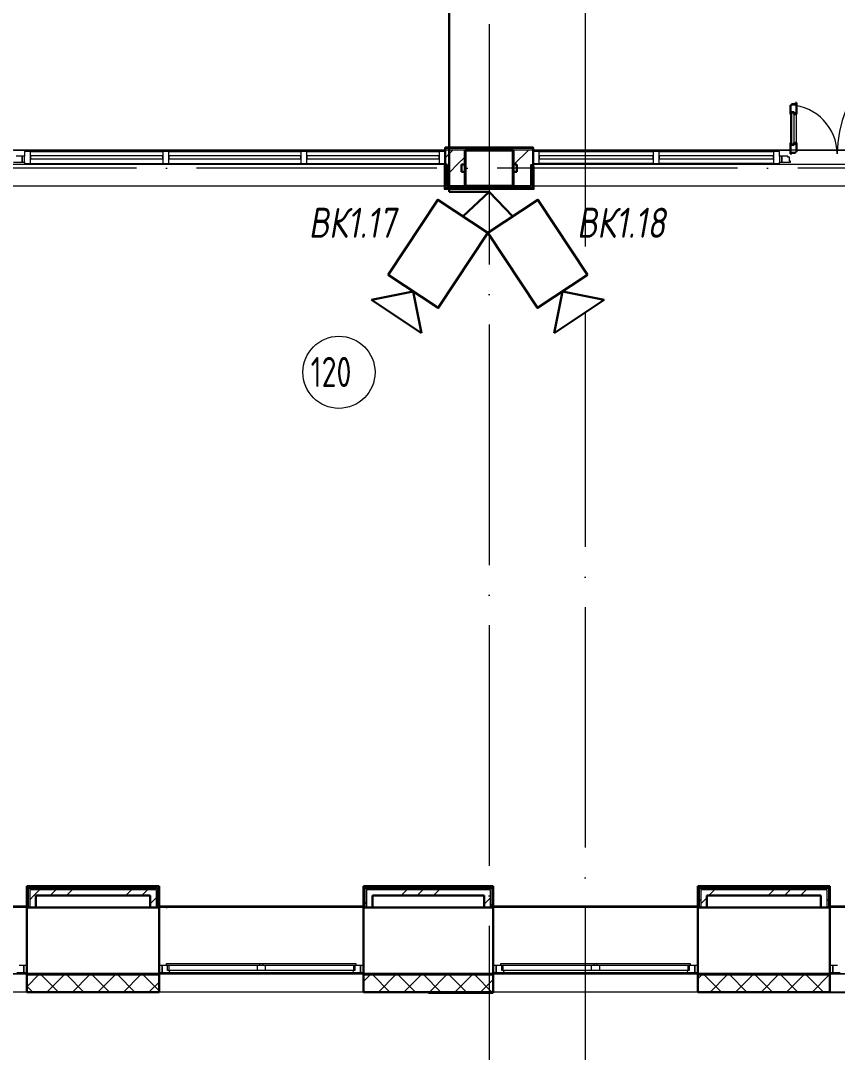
# Model space of a CAD drawing. Header units: millimetres. Extents: x -495897 to 1376592, y -28539 to 470976.
# Drawn here: x -27309 to -20516, y 339052 to 347632 of the extents above; entities that cross this region are included whole.
import ezdxf
from ezdxf.enums import TextEntityAlignment as Align

# ---------------------------------------------------------------- set-up
doc = ezdxf.new("R2010")
doc.units = ezdxf.units.MM
doc.set_wipeout_variables(frame=1)
doc.linetypes.add('ADSK_Линия сетки', pattern=[25, 20, -2.5, 0, -2.5])
doc.linetypes.add('ADSK_Сверху', pattern=[450, 300, -150])
for name, color, linetype, lineweight in [('_ Окна', 7, 'Continuous', 9), ('RC-Видеонаблюдение', 5, 'Continuous', 30), ('RC-Линии_связи-Адресные', 5, 'Continuous', 30), ('Витраж', 7, 'Continuous', 9), ('Двери', 252, 'Continuous', 9), ('Линии', 7, 'Continuous', 9), ('Марки помещений', 252, 'Continuous', 20), ('Несущие колонны', 252, 'Continuous', 18), ('Ограждение', 252, 'Continuous', 9), ('Окна', 252, 'Continuous', 9), ('Оси', 252, 'Continuous', 9), ('Панели витража', 252, 'Continuous', 9), ('Стены внутренние', 7, 'Continuous', 18), ('Стены наружные', 7, 'Continuous', 18), ('Стены штриховка', 7, 'Continuous', 9)]:
    doc.layers.add(name, color=color, linetype=linetype, lineweight=lineweight)
doc.layers.add('RC-Позиционные_обозначения', color=7, linetype='Continuous')
doc.layers.add('Двери открывание', color=7, linetype='Continuous', lineweight=9, true_color=0xc0c0c0)
doc.styles.add('GOST Common_3', font='', dxfattribs={"height": 3.5})
doc.styles.add('RubezhCAD', font='', dxfattribs={"oblique": 10})
doc.styles.get("Standard").update_dxf_attribs({"font": ''})
doc.styles.get('GOST Common_3').set_extended_font_data('GOST 2.304 type A')
doc.styles.get('RubezhCAD').set_extended_font_data('GOST type A')
doc.styles.get('Standard').set_extended_font_data('GOST type B')
pattern_1 = [(0, (-32119.8, 96), (0, 600), []), (90, (-32119.8, 96), (-600, 4e-14), [])]

# ---------------------------------------------------------------- blocks, each defined once
blk = doc.blocks.new('RC-UGO-CAM-01')
blk.add_attdef('PSTN', text='', height=2.5).set_placement((4.626, 3.284), align=Align.BOTTOM_LEFT)
at = {"color": 1}
blk.add_wipeout([(3.743, 0), (6.243, 2.499), (6.243, -2.499)], dxfattribs=at)
blk.add_line((6.243, 2.499), (6.243, -2.499), dxfattribs=at)
blk.add_wipeout([(-3.743, -2.499), (-3.741, 2.497), (3.743, 2.499), (3.743, -2.499)], dxfattribs=at)
for q in [(6.243, 2.499), (6.243, -2.499)]:
    blk.add_line((3.743, 0), q, dxfattribs=at)
blk.add_lwpolyline([(3.743, -2.499), (3.743, 2.499), (-3.743, 2.499), (-3.743, -2.499), (3.743, -2.499)], close=True, dxfattribs=at)
blk = doc.blocks.new('1 этаж')
at = {"layer": 'Ограждение', "true_color": 0x636466}
h = blk.add_hatch(dxfattribs=at)
h.set_pattern_fill('FP_25', color=251, style=0, pattern_type=2)
h.set_pattern_definition(pattern_1)
h.paths.add_polyline_path([(-23020.8, -13823.7), (-22290.8, -13823.7), (-22290.8, -13818.7), (-23020.8, -13818.7)])
h = blk.add_hatch(dxfattribs=at)
h.set_pattern_fill('FP_25', color=251, style=0, pattern_type=2)
h.set_pattern_definition(pattern_1)
h.paths.add_polyline_path([(-22305.8, -14168.7), (-22280.8, -14168.7), (-22290.8, -14158.7), (-23020.8, -14158.7), (-23030.8, -14168.7), (-22996.8, -14168.7)])
at = {"layer": 'Стены наружные', "lineweight": 9, "true_color": 0x636466}
h = blk.add_hatch(dxfattribs=at)
h.set_pattern_fill('FP_41', color=251, style=0, pattern_type=2)
h.set_pattern_definition([(180, (-32119.82, 96), (-1e-14, -100), [])])
h.paths.add_polyline_path([(-66005.8, -20703.7), (-64730.8, -20703.7), (-64730.8, -20693.7), (-66005.8, -20693.7)])
h.paths.add_polyline_path([(2117.4, -20703.7), (2694.2, -20703.7), (2694.2, -20693.7), (1409.2, -20693.7), (1409.2, -20703.7)])
h.paths.add_polyline_path([(-63030.8, -20703.7), (-61880.8, -20703.7), (-61880.8, -20693.7), (-63030.8, -20693.7)])
h.paths.add_polyline_path([(-752.8, -20703.7), (-290.8, -20703.7), (-290.8, -20693.7), (-1390.8, -20693.7), (-1390.8, -20703.7)])
h.paths.add_polyline_path([(-60180.8, -20703.7), (-59050.8, -20703.7), (-59050.8, -20693.7), (-60180.8, -20693.7)])
h.paths.add_polyline_path([(-3623, -20703.7), (-3090.8, -20703.7), (-3090.8, -20693.7), (-4165.8, -20693.7), (-4165.8, -20703.7)])
h.paths.add_polyline_path([(-57350.8, -20703.7), (-56240.8, -20703.7), (-56240.8, -20693.7), (-57350.8, -20693.7)])
h.paths.add_polyline_path([(-5865.8, -20703.7), (-5865.8, -20693.7), (-6960.8, -20693.7), (-6960.8, -20703.7), (-6493.2, -20703.7)])
h.paths.add_polyline_path([(-54540.8, -20703.7), (-53450.8, -20703.7), (-53450.8, -20693.7), (-54540.8, -20693.7)])
h.paths.add_polyline_path([(-8660.8, -20703.7), (-8660.8, -20693.7), (-9765.8, -20693.7), (-9765.8, -20703.7), (-9363.4, -20703.7)])
h.paths.add_polyline_path([(-51750.8, -20703.7), (-50620.8, -20703.7), (-50620.8, -20693.7), (-51750.8, -20693.7)])
h.paths.add_polyline_path([(-11516, -20703.7), (-11465.8, -20703.7), (-11465.8, -20693.7), (-12545.8, -20693.7), (-12545.8, -20703.7), (-12233.6, -20703.7)])
h.paths.add_polyline_path([(-48920.8, -20703.7), (-47800.8, -20703.7), (-47800.8, -20693.7), (-48920.8, -20693.7)])
h.paths.add_polyline_path([(-14245.8, -20703.7), (-14245.8, -20693.7), (-15320.8, -20693.7), (-15320.8, -20703.7), (-14386.2, -20703.7)])
h.paths.add_polyline_path([(-46100.8, -20703.7), (-45030.8, -20703.7), (-45030.8, -20693.7), (-46100.8, -20693.7)])
h.paths.add_polyline_path([(-17256.4, -20703.7), (-17020.8, -20703.7), (-17020.8, -20693.7), (-18120.8, -20693.7), (-18120.8, -20703.7), (-17974, -20703.7)])
h.paths.add_polyline_path([(-43330.8, -20703.7), (-42230.8, -20703.7), (-42230.8, -20693.7), (-43330.8, -20693.7)])
h.paths.add_polyline_path([(-19820.8, -20703.7), (-19820.8, -20693.7), (-20920.8, -20693.7), (-20920.8, -20703.7), (-20126.6, -20703.7)])
h.paths.add_polyline_path([(-40530.8, -20703.7), (-39400.8, -20703.7), (-39400.8, -20693.7), (-40530.8, -20693.7)])
h.paths.add_polyline_path([(-22620.8, -20703.7), (-22620.8, -20693.7), (-23700.8, -20693.7), (-23700.8, -20703.7), (-22996.8, -20703.7)])
h.paths.add_polyline_path([(-25867, -20703.7), (-25400.8, -20703.7), (-25400.8, -20693.7), (-26500.8, -20693.7), (-26500.8, -20703.7), (-26498.8, -20703.7)])
h.paths.add_polyline_path([(-37700.8, -20703.7), (-36590.8, -20703.7), (-36590.8, -20693.7), (-37700.8, -20693.7)])
h.paths.add_polyline_path([(-28202.8, -20703.7), (-28200.8, -20703.7), (-28200.8, -20693.7), (-29240.8, -20693.7), (-29239.8, -20703.7), (-28378.4, -20703.7)])
h.paths.add_polyline_path([(-34890.8, -20703.7), (-33780.8, -20703.7), (-33780.8, -20693.7), (-34890.8, -20693.7)])
h.paths.add_polyline_path([(-30940.8, -20703.7), (-30940.8, -20693.7), (-32080.8, -20693.7), (-32079.8, -20703.7), (-31090.8, -20703.7)])
at = {"layer": '_ Окна', "color": 251, "lineweight": 18, "true_color": 0x636466}
for p, q in [((-26525.8, -20625.7), (-26563.8, -20625.7)), ((-26525.8, -20683.7), (-26525.8, -20625.7)), ((-25337.8, -20625.7), (-25375.8, -20625.7)), ((-25375.8, -20625.7), (-25375.8, -20683.7)), ((-25329.8, -20666.7), (-25329.8, -20625.7)), ((-25317.8, -20666.7), (-25329.8, -20666.7)), ((-25316.4, -20683.7), (-25311.8, -20666.7)), ((-23789.8, -20666.7), (-23785.2, -20683.7)), ((-23771.8, -20666.7), (-23783.8, -20666.7)), ((-23771.8, -20625.7), (-23771.8, -20666.7)), ((-23725.8, -20625.7), (-23763.8, -20625.7)), ((-23725.8, -20683.7), (-23725.8, -20625.7)), ((-22557.8, -20625.7), (-22595.8, -20625.7)), ((-22595.8, -20625.7), (-22595.8, -20683.7)), ((-22549.8, -20666.7), (-22549.8, -20625.7)), ((-22537.8, -20666.7), (-22549.8, -20666.7)), ((-22536.4, -20683.7), (-22531.8, -20666.7)), ((-21009.8, -20666.7), (-21005.2, -20683.7)), ((-20991.8, -20666.7), (-21003.8, -20666.7)), ((-20991.8, -20625.7), (-20991.8, -20666.7)), ((-20945.8, -20625.7), (-20983.8, -20625.7)), ((-20945.8, -20683.7), (-20945.8, -20625.7)), ((-19757.8, -20625.7), (-19795.8, -20625.7)), ((-19795.8, -20625.7), (-19795.8, -20683.7)), ((-26585.2, -20683.7), (-26525.8, -20683.7)), ((-25375.8, -20683.7), (-25316.4, -20683.7)), ((-23785.2, -20683.7), (-23725.8, -20683.7)), ((-22595.8, -20683.7), (-22536.4, -20683.7)), ((-21005.2, -20683.7), (-20945.8, -20683.7)), ((-19795.8, -20683.7), (-19736.4, -20683.7))]:
    blk.add_line(p, q, dxfattribs=at)
at = {"layer": '_ Окна', "color": 251, "true_color": 0x636466}
for p, q in [((-26500.8, -20625.7), (-26525.8, -20625.7)), ((-26525.8, -20625.7), (-26525.8, -20683.7)), ((-25375.8, -20625.7), (-25400.8, -20625.7)), ((-25375.8, -20683.7), (-25375.8, -20625.7)), ((-23700.8, -20625.7), (-23725.8, -20625.7)), ((-23725.8, -20625.7), (-23725.8, -20683.7)), ((-22595.8, -20625.7), (-22620.8, -20625.7)), ((-22595.8, -20683.7), (-22595.8, -20625.7)), ((-20920.8, -20625.7), (-20945.8, -20625.7)), ((-20945.8, -20625.7), (-20945.8, -20683.7)), ((-19795.8, -20625.7), (-19820.8, -20625.7)), ((-19795.8, -20683.7), (-19795.8, -20625.7)), ((-26525.8, -20683.7), (-26500.8, -20683.7)), ((-25400.8, -20683.7), (-25375.8, -20683.7)), ((-23725.8, -20683.7), (-23700.8, -20683.7)), ((-22620.8, -20683.7), (-22595.8, -20683.7)), ((-20945.8, -20683.7), (-20920.8, -20683.7)), ((-19820.8, -20683.7), (-19795.8, -20683.7))]:
    blk.add_line(p, q, dxfattribs=at)
at = {"layer": 'Витраж', "color": 251, "lineweight": 18, "true_color": 0x636466, "extrusion": (0, 0, -1)}
for p, q in [((-26470.8, -13853.7), (-26520.8, -13853.7)), ((-26520.8, -13853.7), (-26520.8, -13893.7)), ((-26470.8, -13953.7), (-26470.8, -13853.7)), ((-25320.7, -13853.7), (-25370.7, -13853.7)), ((-25370.7, -13853.7), (-25370.7, -13953.7)), ((-25320.7, -13953.7), (-25320.7, -13853.7)), ((-24170.7, -13853.7), (-24220.7, -13853.7)), ((-24220.7, -13853.7), (-24220.7, -13953.7)), ((-24170.7, -13953.7), (-24170.7, -13853.7)), ((-22240.8, -13853.7), (-22290.8, -13853.7)), ((-22290.8, -13853.7), (-22290.8, -13953.7)), ((-22240.8, -13953.7), (-22240.8, -13853.7)), ((-21240.8, -13853.7), (-21290.8, -13853.7)), ((-21290.8, -13853.7), (-21290.8, -13953.7)), ((-21240.8, -13953.7), (-21240.8, -13853.7)), ((-20240.8, -13853.7), (-20290.8, -13853.7)), ((-20290.8, -13853.7), (-20290.8, -13953.7)), ((-20240.8, -13893.7), (-20240.8, -13853.7)), ((-26520.8, -13943.7), (-26520.8, -13953.7)), ((-26520.8, -13953.7), (-26470.8, -13953.7)), ((-25370.7, -13953.7), (-25320.7, -13953.7)), ((-24220.7, -13953.7), (-24170.7, -13953.7)), ((-22290.8, -13953.7), (-22240.8, -13953.7)), ((-21290.8, -13953.7), (-21240.8, -13953.7)), ((-20290.8, -13953.7), (-20240.8, -13953.7)), ((-20240.8, -13953.7), (-20240.8, -13943.7))]:
    blk.add_line(p, q, dxfattribs=at)
at = {"layer": 'Витраж', "color": 251, "true_color": 0x636466}
for p, q in [((-26470.8, -13853.7), (-25370.7, -13853.7)), ((-25320.7, -13853.7), (-24220.7, -13853.7)), ((-24170.7, -13853.7), (-23070.8, -13853.7)), ((-22240.8, -13853.7), (-21290.8, -13853.7)), ((-21240.8, -13853.7), (-20290.8, -13853.7)), ((-26470.8, -13953.7), (-25370.7, -13953.7)), ((-25320.7, -13953.7), (-24220.7, -13953.7)), ((-24170.7, -13953.7), (-23070.8, -13953.7)), ((-21290.8, -13953.7), (-22240.8, -13953.7)), ((-20290.8, -13953.7), (-21240.8, -13953.7))]:
    blk.add_line(p, q, dxfattribs=at)
at = {"layer": 'Витраж', "color": 251, "lineweight": 18, "true_color": 0x636466}
for p, q in [((-23020.8, -13853.7), (-23070.8, -13853.7)), ((-23070.8, -13853.7), (-23070.8, -13953.7)), ((-23020.8, -13953.7), (-23020.8, -13853.7)), ((-23070.8, -13953.7), (-23020.8, -13953.7))]:
    blk.add_line(p, q, dxfattribs=at)
at = {"layer": 'Двери', "color": 251, "lineweight": 30, "true_color": 0x636466}
for p, q in [((-20140.8, -13469.7), (-20148.8, -13469.7)), ((-20148.8, -13469.7), (-20148.8, -13545.7)), ((-20106.8, -13460.7), (-20140.8, -13460.7)), ((-20140.8, -13460.7), (-20140.8, -13469.7)), ((-20098.8, -13451.7), (-20106.8, -13451.7)), ((-20106.8, -13451.7), (-20106.8, -13460.7)), ((-20098.8, -13545.7), (-20098.8, -13451.7)), ((-20139.8, -13545.7), (-20148.8, -13545.7)), ((-20139.8, -13527.7), (-20139.8, -13545.7)), ((-20118.8, -13527.7), (-20139.8, -13527.7)), ((-20118.8, -13545.7), (-20118.8, -13527.7)), ((-20098.8, -13545.7), (-20118.8, -13545.7)), ((-20148.8, -13781.7), (-20148.8, -13875.7)), ((-20139.8, -13781.7), (-20148.8, -13781.7)), ((-20139.8, -13799.7), (-20139.8, -13781.7)), ((-20118.8, -13799.7), (-20139.8, -13799.7)), ((-20118.8, -13781.7), (-20118.8, -13799.7)), ((-20098.8, -13781.7), (-20118.8, -13781.7)), ((-20098.8, -13857.7), (-20098.8, -13781.7)), ((-20148.8, -13875.7), (-20140.8, -13875.7)), ((-20140.8, -13875.7), (-20140.8, -13866.7)), ((-20140.8, -13866.7), (-20106.8, -13866.7)), ((-20106.8, -13866.7), (-20106.8, -13857.7)), ((-20106.8, -13857.7), (-20098.8, -13857.7))]:
    blk.add_line(p, q, dxfattribs=at)
at = {"layer": 'Двери', "color": 251, "true_color": 0x636466}
for p, q in [((-20148.8, -13545.7), (-20148.8, -13781.7)), ((-20139.8, -13527.7), (-20139.8, -13799.7)), ((-20118.8, -13527.7), (-20139.8, -13527.7)), ((-20118.8, -13799.7), (-20118.8, -13527.7)), ((-20098.8, -13781.7), (-20098.8, -13545.7)), ((-20139.8, -13799.7), (-20118.8, -13799.7)), ((-26540.8, -13893.7), (-26589.8, -13893.7)), ((-26520.8, -13893.7), (-26540.8, -13893.7)), ((-26540.8, -13893.7), (-26540.8, -13943.7)), ((-26540.8, -13943.7), (-26540.8, -13893.7)), ((-26520.8, -13943.7), (-26520.8, -13893.7)), ((-20240.8, -13893.7), (-20240.8, -13943.7)), ((-20220.8, -13893.7), (-20240.8, -13893.7)), ((-20220.8, -13943.7), (-20220.8, -13893.7)), ((-20171.8, -13893.7), (-20220.8, -13893.7)), ((-20220.8, -13893.7), (-20220.8, -13943.7)), ((-20171.8, -13901.7), (-20171.8, -13893.7)), ((-26612.8, -13943.7), (-26540.8, -13943.7)), ((-26540.8, -13943.7), (-26520.8, -13943.7)), ((-20240.8, -13943.7), (-20220.8, -13943.7)), ((-20220.8, -13943.7), (-20148.8, -13943.7)), ((-20157.8, -13901.7), (-20171.8, -13901.7)), ((-20157.8, -13935.7), (-20157.8, -13901.7)), ((-20148.8, -13935.7), (-20157.8, -13935.7)), ((-20148.8, -13943.7), (-20148.8, -13935.7))]:
    blk.add_line(p, q, dxfattribs=at)
at = {"layer": 'Двери открывание', "color": 251, "true_color": 0x636466}
for centre, radius, start, end in [((-18814.8, -13875.7), 946, 91.09026, 180), ((-20166.8, -13875.7), 406, 0, 87.45896)]:
    blk.add_arc(centre, radius, start, end, dxfattribs=at)
at = {"layer": 'Линии', "color": 251, "linetype": 'ADSK_Сверху', "ltscale": 100, "true_color": 0x636466}
for p, q in [((-15050.8, -13843.7), (-48260.8, -13843.7)), ((-15050.8, -14143.7), (-48260.8, -14143.7))]:
    blk.add_line(p, q, dxfattribs=at)
at = {"layer": 'Марки помещений', "color": 251, "true_color": 0x636466}
blk.add_circle((-23904.9, -15691.5), 300, dxfattribs=at)
at = {"layer": 'Несущие колонны', "color": 251, "lineweight": 40, "true_color": 0x636466}
for p, q in [((-22855.8, -13843.7), (-22455.8, -13843.7)), ((-22855.8, -14143.7), (-22855.8, -13843.7)), ((-22455.8, -13843.7), (-22855.8, -13843.7)), ((-22455.8, -13843.7), (-22455.8, -14143.7)), ((-22855.8, -13963.7), (-22855.8, -14143.7)), ((-22455.8, -14143.7), (-22455.8, -13963.7)), ((-22455.8, -14143.7), (-22855.8, -14143.7)), ((-22855.8, -14143.7), (-22455.8, -14143.7))]:
    blk.add_line(p, q, dxfattribs=at)
at = {"layer": 'Несущие колонны', "color": 251, "true_color": 0x636466}
for p, q in [((-22855.8, -13843.7), (-22855.8, -13963.7)), ((-22455.8, -13963.7), (-22455.8, -13843.7))]:
    blk.add_line(p, q, dxfattribs=at)
at = {"layer": 'Ограждение', "color": 251, "true_color": 0x636466}
for p, q in [((-23020.8, -13823.7), (-23020.8, -13818.7)), ((-22290.8, -13818.7), (-23020.8, -13818.7)), ((-22290.8, -13818.7), (-22290.8, -13823.7)), ((-23030.8, -13963.7), (-23020.8, -13963.7)), ((-23030.8, -13963.7), (-23030.8, -14168.7)), ((-22290.8, -13978.7), (-22280.8, -13978.7)), ((-22280.8, -14168.7), (-22280.8, -13978.7)), ((-23030.8, -14168.7), (-23020.8, -14158.7)), ((-23030.8, -14168.7), (-22280.8, -14168.7)), ((-22280.8, -14168.7), (-22290.8, -14158.7))]:
    blk.add_line(p, q, dxfattribs=at)
at = {"layer": 'Окна', "color": 251, "true_color": 0x636466}
for p, q in [((-25337.8, -20608.7), (-24565.8, -20608.7)), ((-25337.8, -20625.7), (-25337.8, -20608.7)), ((-24565.8, -20625.7), (-25337.8, -20625.7)), ((-25317.8, -20666.7), (-25317.8, -20625.7)), ((-24585.8, -20666.7), (-25317.8, -20666.7)), ((-24585.8, -20625.7), (-24585.8, -20666.7)), ((-24515.8, -20666.7), (-24585.8, -20666.7)), ((-24565.8, -20608.7), (-24535.8, -20608.7)), ((-24565.8, -20608.7), (-24565.8, -20625.7)), ((-24535.8, -20625.7), (-24565.8, -20625.7)), ((-24535.8, -20608.7), (-23763.8, -20608.7)), ((-24535.8, -20625.7), (-24535.8, -20608.7)), ((-23763.8, -20625.7), (-24535.8, -20625.7)), ((-24515.8, -20666.7), (-24515.8, -20625.7)), ((-23783.8, -20666.7), (-24515.8, -20666.7)), ((-23783.8, -20625.7), (-23783.8, -20666.7)), ((-23763.8, -20608.7), (-23763.8, -20625.7)), ((-22557.8, -20608.7), (-21785.8, -20608.7)), ((-22557.8, -20625.7), (-22557.8, -20608.7)), ((-21785.8, -20625.7), (-22557.8, -20625.7)), ((-22537.8, -20666.7), (-22537.8, -20625.7)), ((-21805.8, -20666.7), (-22537.8, -20666.7)), ((-21805.8, -20625.7), (-21805.8, -20666.7)), ((-21735.8, -20666.7), (-21805.8, -20666.7)), ((-21785.8, -20608.7), (-21755.8, -20608.7)), ((-21785.8, -20608.7), (-21785.8, -20625.7)), ((-21755.8, -20625.7), (-21785.8, -20625.7)), ((-21755.8, -20608.7), (-20983.8, -20608.7)), ((-21755.8, -20625.7), (-21755.8, -20608.7)), ((-20983.8, -20625.7), (-21755.8, -20625.7)), ((-21735.8, -20666.7), (-21735.8, -20625.7)), ((-21003.8, -20666.7), (-21735.8, -20666.7)), ((-21003.8, -20625.7), (-21003.8, -20666.7)), ((-20983.8, -20608.7), (-20983.8, -20625.7)), ((-25316.4, -20683.7), (-23785.2, -20683.7)), ((-22536.4, -20683.7), (-21005.2, -20683.7))]:
    blk.add_line(p, q, dxfattribs=at)
at = {"layer": 'Оси', "color": 251, "linetype": 'ADSK_Линия сетки', "ltscale": 100, "true_color": 0x636466}
for p, q in [((-22655.8, 32206.9), (-22655.8, -32499.9)), ((-21855.8, -2643.7), (-21855.8, -33769.9)), ((4411.5, -13993.7), (-72528.1, -13993.7)), ((4411.5, -20143.7), (-72528.1, -20143.7))]:
    blk.add_line(p, q, dxfattribs=at)
at = {"layer": 'Панели витража', "color": 251, "lineweight": 18, "true_color": 0x636466}
for p, q in [((-25370.7, -13891.2), (-26470.8, -13891.2)), ((-26470.8, -13891.2), (-26470.8, -13916.2)), ((-25370.7, -13916.2), (-25370.7, -13891.2)), ((-24220.7, -13891.2), (-25320.7, -13891.2)), ((-25320.7, -13891.2), (-25320.7, -13916.2)), ((-24220.7, -13916.2), (-24220.7, -13891.2)), ((-23070.8, -13891.2), (-24170.7, -13891.2)), ((-24170.7, -13891.2), (-24170.7, -13916.2)), ((-23070.8, -13916.2), (-23070.8, -13891.2)), ((-21290.8, -13891.2), (-22240.8, -13891.2)), ((-22240.8, -13891.2), (-22240.8, -13916.2)), ((-21290.8, -13916.2), (-21290.8, -13891.2)), ((-20290.8, -13891.2), (-21240.8, -13891.2)), ((-21240.8, -13891.2), (-21240.8, -13916.2)), ((-20290.8, -13916.2), (-20290.8, -13891.2)), ((-26470.8, -13916.2), (-25370.7, -13916.2)), ((-25320.7, -13916.2), (-24220.7, -13916.2)), ((-24170.7, -13916.2), (-23070.8, -13916.2)), ((-22240.8, -13916.2), (-21290.8, -13916.2)), ((-21240.8, -13916.2), (-20290.8, -13916.2))]:
    blk.add_line(p, q, dxfattribs=at)
at = {"layer": 'Стены внутренние', "color": 251, "lineweight": 30, "true_color": 0x636466}
for p, q in [((-26500.8, -20143.7), (-26500.8, -20693.7)), ((-25475.8, -20143.7), (-26425.8, -20143.7)), ((-25400.8, -20693.7), (-25400.8, -20143.7)), ((-23700.8, -20143.7), (-23700.8, -20693.7)), ((-22695.8, -20143.7), (-23625.8, -20143.7)), ((-22620.8, -20693.7), (-22620.8, -20143.7)), ((-20920.8, -20143.7), (-20920.8, -20693.7)), ((-19895.8, -20143.7), (-20845.8, -20143.7)), ((-19820.8, -20693.7), (-19820.8, -20143.7)), ((-26500.8, -20693.7), (-25400.8, -20693.7)), ((-26500.8, -20703.7), (-26500.8, -20845.7)), ((-25400.8, -20845.7), (-25400.8, -20703.7)), ((-23700.8, -20693.7), (-22620.8, -20693.7)), ((-23700.8, -20703.7), (-23700.8, -20845.7)), ((-22620.8, -20845.7), (-22620.8, -20703.7)), ((-20920.8, -20693.7), (-19820.8, -20693.7)), ((-20920.8, -20703.7), (-20920.8, -20845.7)), ((-19820.8, -20845.7), (-19820.8, -20703.7)), ((-26500.8, -20845.7), (-25400.8, -20845.7)), ((-23700.8, -20845.7), (-22620.8, -20845.7)), ((-20920.8, -20845.7), (-19820.8, -20845.7))]:
    blk.add_line(p, q, dxfattribs=at)
at = {"layer": 'Стены внутренние', "color": 251, "true_color": 0x636466}
for p, q in [((-26500.8, -20693.7), (-28200.8, -20693.7)), ((-23700.8, -20693.7), (-25400.8, -20693.7)), ((-20920.8, -20693.7), (-22620.8, -20693.7)), ((-18120.8, -20693.7), (-19820.8, -20693.7)), ((-26500.8, -20845.7), (-28200.8, -20845.7)), ((-23700.8, -20845.7), (-25400.8, -20845.7)), ((-20920.8, -20845.7), (-22620.8, -20845.7)), ((-18120.8, -20845.7), (-19820.8, -20845.7))]:
    blk.add_line(p, q, dxfattribs=at)
at = {"layer": 'Стены внутренние', "color": 251, "linetype": 'Continuous', "lineweight": 9, "true_color": 0x636466}
for p, q in [((-26500.8, -20732), (-26498.8, -20732)), ((-26498.8, -20746.1), (-26500.8, -20749.5)), ((-26498.8, -20799.5), (-26403.1, -20703.7)), ((-26241.5, -20843.7), (-26381.5, -20703.7)), ((-26330.9, -20843.7), (-26190.9, -20703.7)), ((-26029.3, -20843.7), (-26169.3, -20703.7)), ((-26118.8, -20843.7), (-25978.8, -20703.7)), ((-25817.2, -20843.7), (-25957.2, -20703.7)), ((-25906.7, -20843.7), (-25766.7, -20703.7)), ((-25605.1, -20843.7), (-25745.1, -20703.7)), ((-25694.5, -20843.7), (-25554.5, -20703.7)), ((-25400.8, -20835.9), (-25532.9, -20703.7)), ((-25482.4, -20843.7), (-25400.8, -20762.1)), ((-23700.8, -20759.2), (-23645.3, -20703.7)), ((-23483.8, -20843.7), (-23623.8, -20703.7)), ((-23573.2, -20843.7), (-23433.2, -20703.7)), ((-23271.6, -20843.7), (-23411.6, -20703.7)), ((-23361.1, -20843.7), (-23221.1, -20703.7)), ((-23059.5, -20843.7), (-23199.5, -20703.7)), ((-23148.9, -20843.7), (-23008.9, -20703.7)), ((-22847.4, -20843.7), (-22987.4, -20703.7)), ((-22936.8, -20843.7), (-22796.8, -20703.7)), ((-22635.2, -20843.7), (-22775.2, -20703.7)), ((-22724.7, -20843.7), (-22620.8, -20739.9)), ((-20920.8, -20736.9), (-20887.6, -20703.7)), ((-20726, -20843.7), (-20866, -20703.7)), ((-20815.5, -20843.7), (-20675.5, -20703.7)), ((-20513.9, -20843.7), (-20653.9, -20703.7)), ((-20603.4, -20843.7), (-20463.4, -20703.7)), ((-20301.8, -20843.7), (-20441.8, -20703.7)), ((-20391.2, -20843.7), (-20251.2, -20703.7)), ((-20089.6, -20843.7), (-20229.6, -20703.7)), ((-20179.1, -20843.7), (-20039.1, -20703.7)), ((-19877.5, -20843.7), (-20017.5, -20703.7)), ((-19967, -20843.7), (-19827, -20703.7)), ((-26453.6, -20843.7), (-26498.8, -20798.5)), ((-25734, -20843.7), (-25735.1, -20845.7)), ((-25478.6, -20845.7), (-25479.8, -20843.7)), ((-23695.9, -20843.7), (-23698.8, -20840.8)), ((-20807.8, -20845.7), (-20807.8, -20845.7)), ((-20199.3, -20845.7), (-20200.5, -20843.7)), ((-19965, -20845.2), (-19965.9, -20843.7))]:
    blk.add_line(p, q, dxfattribs=at)
at = {"layer": 'Стены наружные', "color": 251, "true_color": 0x636466}
for p, q in [((-26612.8, -13843.7), (-23020.8, -13843.7)), ((-22855.8, -13963.7), (-22855.8, -13843.7)), ((-22455.8, -13843.7), (-22455.8, -13963.7)), ((-22290.8, -13843.7), (-20148.8, -13843.7)), ((-20098.8, -13843.7), (-18882.8, -13843.7)), ((-23030.8, -13963.7), (-28070.8, -13963.7)), ((-18690.8, -13963.7), (-22290.8, -13963.7)), ((-28200.8, -20128.7), (-26500.8, -20128.7)), ((-26500.8, -20143.7), (-28200.8, -20143.7)), ((-25400.8, -20128.7), (-23700.8, -20128.7)), ((-23700.8, -20143.7), (-25400.8, -20143.7)), ((-22620.8, -20128.7), (-20920.8, -20128.7)), ((-20920.8, -20143.7), (-22620.8, -20143.7)), ((-19820.8, -20128.7), (-18120.8, -20128.7)), ((-18120.8, -20143.7), (-19820.8, -20143.7)), ((-28200.8, -20693.7), (-26500.8, -20693.7)), ((-25400.8, -20693.7), (-23700.8, -20693.7)), ((-22620.8, -20693.7), (-20920.8, -20693.7)), ((-19820.8, -20693.7), (-18120.8, -20693.7)), ((-20348.5, -20850.7), (-20348.5, -20845.7)), ((-19820.8, -20845.7), (-18120.8, -20845.7)), ((-19820.8, -20845.7), (-19820.8, -20850.7)), ((-18120.8, -20850.7), (-20348.5, -20850.7))]:
    blk.add_line(p, q, dxfattribs=at)
at = {"layer": 'Стены наружные', "color": 251, "lineweight": 30, "true_color": 0x636466}
for p, q in [((-23020.8, -13823.7), (-23020.8, -14158.7)), ((-22290.8, -13823.7), (-23020.8, -13823.7)), ((-22855.8, -13843.7), (-22455.8, -13843.7)), ((-22290.8, -14158.7), (-22290.8, -13823.7)), ((-23020.8, -13963.7), (-23005.8, -13963.7)), ((-23005.8, -13963.7), (-23005.8, -14143.7)), ((-22885.8, -13963.7), (-22855.8, -13963.7)), ((-22885.8, -14023.7), (-22885.8, -13963.7)), ((-22455.8, -13963.7), (-22425.8, -13963.7)), ((-22425.8, -13963.7), (-22425.8, -14023.7)), ((-22305.8, -14143.7), (-22305.8, -13963.7)), ((-22855.8, -14023.7), (-22885.8, -14023.7)), ((-22855.8, -14143.7), (-22855.8, -14023.7)), ((-22425.8, -14023.7), (-22455.8, -14023.7)), ((-22455.8, -14023.7), (-22455.8, -14143.7)), ((-22305.8, -14143.7), (-23005.8, -14143.7)), ((-23020.8, -14158.7), (-22290.8, -14158.7)), ((-26500.8, -19963.7), (-26500.8, -20143.7)), ((-25400.8, -19963.7), (-26500.8, -19963.7)), ((-25400.8, -19968.7), (-26500.8, -19968.7)), ((-25400.8, -20143.7), (-25400.8, -19963.7)), ((-23700.8, -19963.7), (-23700.8, -20143.7)), ((-22620.8, -19963.7), (-23700.8, -19963.7)), ((-22620.8, -19968.7), (-23700.8, -19968.7)), ((-22620.8, -20143.7), (-22620.8, -19963.7)), ((-20920.8, -19963.7), (-20920.8, -20143.7)), ((-19820.8, -19963.7), (-20920.8, -19963.7)), ((-19820.8, -19968.7), (-20920.8, -19968.7)), ((-19820.8, -20143.7), (-19820.8, -19963.7)), ((-26425.8, -20043.7), (-25475.8, -20043.7)), ((-26425.8, -20143.7), (-26425.8, -20043.7)), ((-25475.8, -20043.7), (-25475.8, -20143.7)), ((-23625.8, -20043.7), (-22695.8, -20043.7)), ((-23625.8, -20143.7), (-23625.8, -20043.7)), ((-22695.8, -20043.7), (-22695.8, -20143.7)), ((-20845.8, -20043.7), (-19895.8, -20043.7)), ((-20845.8, -20143.7), (-20845.8, -20043.7)), ((-19895.8, -20043.7), (-19895.8, -20143.7)), ((-26500.8, -20143.7), (-26425.8, -20143.7)), ((-25475.8, -20143.7), (-25400.8, -20143.7)), ((-23700.8, -20143.7), (-23625.8, -20143.7)), ((-22695.8, -20143.7), (-22620.8, -20143.7)), ((-20920.8, -20143.7), (-20845.8, -20143.7)), ((-19895.8, -20143.7), (-19820.8, -20143.7)), ((-25400.8, -20693.7), (-26500.8, -20693.7)), ((-26500.8, -20693.7), (-26500.8, -20703.7)), ((-25400.8, -20703.7), (-25400.8, -20693.7)), ((-22620.8, -20693.7), (-23700.8, -20693.7)), ((-23700.8, -20693.7), (-23700.8, -20703.7)), ((-22620.8, -20703.7), (-22620.8, -20693.7)), ((-19820.8, -20693.7), (-20920.8, -20693.7)), ((-20920.8, -20693.7), (-20920.8, -20703.7)), ((-19820.8, -20703.7), (-19820.8, -20693.7)), ((-22620.8, -20845.7), (-23160.8, -20845.7)), ((-23160.8, -20845.7), (-23160.8, -20850.7)), ((-22620.8, -20850.7), (-22620.8, -20845.7)), ((-23160.8, -20850.7), (-22620.8, -20850.7))]:
    blk.add_line(p, q, dxfattribs=at)
at = {"layer": 'Стены наружные', "color": 251, "linetype": 'Continuous', "lineweight": 9, "true_color": 0x636466}
for p, q in [((-23020.8, -13906.7), (-22957.8, -13843.7)), ((-22992.9, -13828.7), (-22987.9, -13823.7)), ((-22922.2, -13828.7), (-22917.2, -13823.7)), ((-22920.7, -13963.7), (-22855.8, -13898.8)), ((-22851.5, -13828.7), (-22846.5, -13823.7)), ((-22780.7, -13828.7), (-22775.7, -13823.7)), ((-22725, -13843.7), (-22710, -13828.7)), ((-22710, -13828.7), (-22705, -13823.7)), ((-22639.3, -13828.7), (-22634.3, -13823.7)), ((-22568.6, -13828.7), (-22563.6, -13823.7)), ((-22497.9, -13828.7), (-22492.9, -13823.7)), ((-22449.2, -13963.7), (-22329.2, -13843.7)), ((-22427.2, -13828.7), (-22422.2, -13823.7)), ((-22356.5, -13828.7), (-22351.5, -13823.7)), ((-22300.8, -13843.7), (-22290.8, -13833.8)), ((-22980.7, -14023.7), (-22920.7, -13963.7)), ((-23005.8, -14048.8), (-22980.7, -14023.7)), ((-23020.8, -14139.5), (-23005.8, -14124.5)), ((-22615.8, -14158.7), (-22600.8, -14143.7)), ((-22314.9, -14143.7), (-22305.8, -14134.6)), ((-26329.4, -19993.7), (-26316.9, -19981.2)), ((-26316.9, -19981.2), (-26304.4, -19968.7)), ((-26304.4, -19968.7), (-26299.4, -19963.7)), ((-26117.3, -19993.7), (-26104.8, -19981.2)), ((-26104.8, -19981.2), (-26092.3, -19968.7)), ((-25905.2, -19993.7), (-25892.7, -19981.2)), ((-25892.7, -19981.2), (-25880.2, -19968.7)), ((-25880.2, -19968.7), (-25875.2, -19963.7)), ((-25693.1, -19993.7), (-25680.6, -19981.2)), ((-25680.6, -19981.2), (-25668.1, -19968.7)), ((-25480.9, -19993.7), (-25468.4, -19981.2)), ((-25468.4, -19981.2), (-25455.9, -19968.7)), ((-25455.9, -19968.7), (-25450.9, -19963.7)), ((-23571.7, -19993.7), (-23559.2, -19981.2)), ((-23559.2, -19981.2), (-23546.7, -19968.7)), ((-23359.6, -19993.7), (-23347.1, -19981.2)), ((-23347.1, -19981.2), (-23334.6, -19968.7)), ((-23334.6, -19968.7), (-23329.6, -19963.7)), ((-23147.5, -19993.7), (-23135, -19981.2)), ((-23135, -19981.2), (-23122.5, -19968.7)), ((-22935.3, -19993.7), (-22922.8, -19981.2)), ((-22922.8, -19981.2), (-22910.3, -19968.7)), ((-22910.3, -19968.7), (-22905.3, -19963.7)), ((-22723.2, -19993.7), (-22710.7, -19981.2)), ((-22710.7, -19981.2), (-22698.2, -19968.7)), ((-20814, -19993.7), (-20801.5, -19981.2)), ((-20801.5, -19981.2), (-20789, -19968.7)), ((-20789, -19968.7), (-20784, -19963.7)), ((-20601.9, -19993.7), (-20589.4, -19981.2)), ((-20589.4, -19981.2), (-20576.9, -19968.7)), ((-20389.8, -19993.7), (-20377.3, -19981.2)), ((-20377.3, -19981.2), (-20364.8, -19968.7)), ((-20364.8, -19968.7), (-20359.8, -19963.7)), ((-20177.6, -19993.7), (-20165.1, -19981.2)), ((-20165.1, -19981.2), (-20152.6, -19968.7)), ((-19965.5, -19993.7), (-19953, -19981.2)), ((-19953, -19981.2), (-19940.5, -19968.7)), ((-19940.5, -19968.7), (-19935.5, -19963.7)), ((-26475.8, -20078), (-26441.6, -20043.7)), ((-26441.6, -20043.7), (-26391.6, -19993.7)), ((-26306.6, -20043.7), (-26256.6, -19993.7)), ((-26171.7, -20043.7), (-26121.7, -19993.7)), ((-25678.2, -20043.7), (-25628.2, -19993.7)), ((-25543.3, -20043.7), (-25493.3, -19993.7)), ((-25475.8, -20111.2), (-25425.8, -20061.2)), ((-23388.3, -20043.7), (-23338.3, -19993.7)), ((-23253.3, -20043.7), (-23203.3, -19993.7)), ((-23118.4, -20043.7), (-23068.4, -19993.7)), ((-22695.8, -20114.6), (-22645.8, -20064.6)), ((-20908.3, -20088), (-20895.8, -20075.5)), ((-20895.8, -20111.1), (-20845.8, -20061.1)), ((-20828.4, -20043.7), (-20778.4, -19993.7)), ((-20335, -20043.7), (-20285, -19993.7)), ((-20200, -20043.7), (-20150, -19993.7)), ((-20065.1, -20043.7), (-20015.1, -19993.7)), ((-19845.8, -20086.2), (-19833.3, -20073.7)), ((-19833.3, -20073.7), (-19820.8, -20061.2)), ((-26479.4, -20143.7), (-26475.8, -20140.1)), ((-25418.8, -20143.7), (-25413.3, -20138.2)), ((-25413.3, -20138.2), (-25400.8, -20125.7)), ((-23700.8, -20122.8), (-23688.3, -20110.3)), ((-23688.3, -20110.3), (-23675.8, -20097.8)), ((-22645.8, -20128.5), (-22633.3, -20116)), ((-22633.3, -20116), (-22620.8, -20103.5)), ((-20920.8, -20100.5), (-20908.3, -20088))]:
    blk.add_line(p, q, dxfattribs=at)
at = {"layer": 'Стены штриховка', "color": 251, "true_color": 0x636466}
for p, q in [((-22290.8, -13828.7), (-23020.8, -13828.7)), ((-22855.8, -13843.7), (-23020.8, -13843.7)), ((-22290.8, -13843.7), (-22455.8, -13843.7)), ((-22305.8, -13963.7), (-22290.8, -13963.7)), ((-26488.3, -19981.2), (-25413.3, -19981.2)), ((-26488.3, -19981.2), (-26488.3, -20143.7)), ((-25413.3, -19981.2), (-25413.3, -20143.7)), ((-23688.3, -19981.2), (-22633.3, -19981.2)), ((-23688.3, -19981.2), (-23688.3, -20143.7)), ((-22633.3, -19981.2), (-22633.3, -20143.7)), ((-20908.3, -19981.2), (-19833.3, -19981.2)), ((-20908.3, -19981.2), (-20908.3, -20143.7)), ((-19833.3, -19981.2), (-19833.3, -20143.7)), ((-26475.8, -19993.7), (-25425.8, -19993.7)), ((-26475.8, -19993.7), (-26475.8, -20143.7)), ((-25425.8, -19993.7), (-25425.8, -20143.7)), ((-23675.8, -19993.7), (-22645.8, -19993.7)), ((-23675.8, -19993.7), (-23675.8, -20143.7)), ((-22645.8, -19993.7), (-22645.8, -20143.7)), ((-20895.8, -19993.7), (-19845.8, -19993.7)), ((-20895.8, -19993.7), (-20895.8, -20143.7)), ((-19845.8, -19993.7), (-19845.8, -20143.7)), ((-25400.8, -20703.7), (-26500.8, -20703.7)), ((-26498.8, -20843.7), (-26498.8, -20703.7)), ((-22620.8, -20703.7), (-23700.8, -20703.7)), ((-19820.8, -20703.7), (-20920.8, -20703.7)), ((-25400.8, -20843.7), (-26498.8, -20843.7)), ((-23698.8, -20769.7), (-23700.8, -20769.7)), ((-23698.8, -20769.7), (-23698.8, -20843.7)), ((-23698.8, -20843.7), (-22622.8, -20843.7)), ((-22620.8, -20769.7), (-22622.8, -20769.7)), ((-22622.8, -20843.7), (-22622.8, -20769.7)), ((-20918.8, -20769.7), (-20920.8, -20769.7)), ((-20918.8, -20769.7), (-20918.8, -20843.7)), ((-20918.8, -20843.7), (-19822.8, -20843.7)), ((-19820.8, -20769.7), (-19822.8, -20769.7)), ((-19822.8, -20843.7), (-19822.8, -20769.7))]:
    blk.add_line(p, q, dxfattribs=at)
at = {"layer": 'Марки помещений', "color": 251, "true_color": 0x636466, "style": 'GOST Common_3', "width": 0.9}
blk.add_text('120', height=250, dxfattribs=at).set_placement((-24139.8, -15813.8))

msp = doc.modelspace()

# ---------------------------------------------------------------- linework, layer by layer
at = {"layer": 'RC-Линии_связи-Адресные'}
for p, q in [((-23745.526, 346207.587), (-23745.526, 348322.75)), ((-23412.276, 346207.587), (-23745.526, 346207.587)), ((-23412.276, 346207.587), (-23630.7, 346004.459)), ((-23214.181, 346004.459), (-23412.276, 346207.587))]:
    msp.add_line(p, q, dxfattribs=at)

# ---------------------------------------------------------------- block references
msp.add_blockref('1 этаж', (-756.474, 360398.765))

# ---------------------------------------------------------------- next in the draw order: block references
at = {"layer": 'RC-Видеонаблюдение'}
ref = msp.add_blockref('RC-UGO-CAM-01', (-23837.135, 345692.396), dxfattribs=dict(at, xscale=100, yscale=100, zscale=100, rotation=236.4997379216694))
ref.add_attrib('PSTN', 'ВК1.17', (-24913.197, 345825.854), dxfattribs={"layer": 'RC-Позиционные_обозначения', "height": 250, "style": 'RubezhCAD', "oblique": 10})

# ---------------------------------------------------------------- next in the draw order: block references
ref = msp.add_blockref('RC-UGO-CAM-01', (-23007.746, 345692.396), dxfattribs=dict(at, xscale=-100, yscale=100, zscale=100, rotation=123.5002620783306))
ref.add_attrib('PSTN', 'ВК1.18', (-22682.041, 345825.854), dxfattribs={"layer": 'RC-Позиционные_обозначения', "height": 250, "style": 'RubezhCAD', "oblique": 10})

doc.saveas('drawing.dxf')
